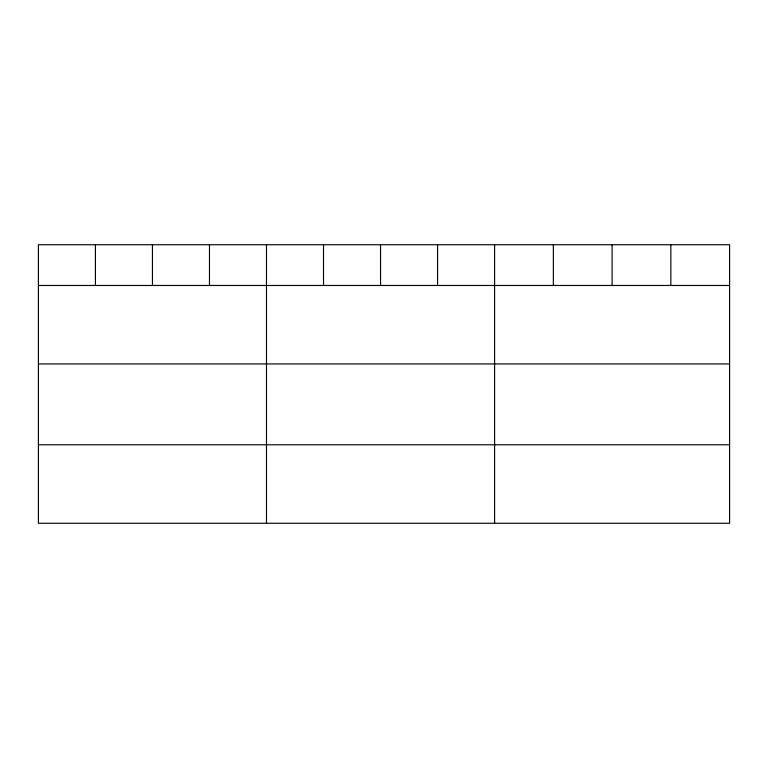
<?xml version="1.0" encoding="UTF-8"?>
<svg xmlns="http://www.w3.org/2000/svg" width="768" height="768" viewBox="0 0 768 768"><rect width="100%" height="100%" fill="white"/><g stroke="black" fill="none" stroke-linecap="round" stroke-linejoin="round"><path stroke-width="1.15" d="M729.6 285.475L729.6 523.258L38.4 523.258L38.4 244.742L729.6 244.742L729.6 285.475L38.4 285.475M38.4 363.936L729.6 363.936M38.4 444.787L729.6 444.787M670.848 244.742L670.848 285.475M612.096 244.742L612.096 285.475M553.344 244.742L553.344 285.475M494.592 244.742L494.592 523.258M437.568 244.742L437.568 285.475M380.544 244.742L380.544 285.475M323.52 244.742L323.52 285.475M266.496 244.742L266.496 523.258M209.472 244.742L209.472 285.475M152.448 244.742L152.448 285.475M95.424 244.742L95.424 285.475"/></g></svg>
